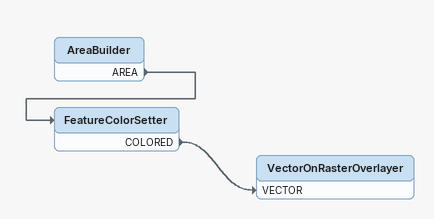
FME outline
AreaBuilder
    AREA -> FeatureColorSetter
FeatureColorSetter
    COLORED -> VectorOnRasterOverlayer [VECTOR]
VectorOnRasterOverlayer
